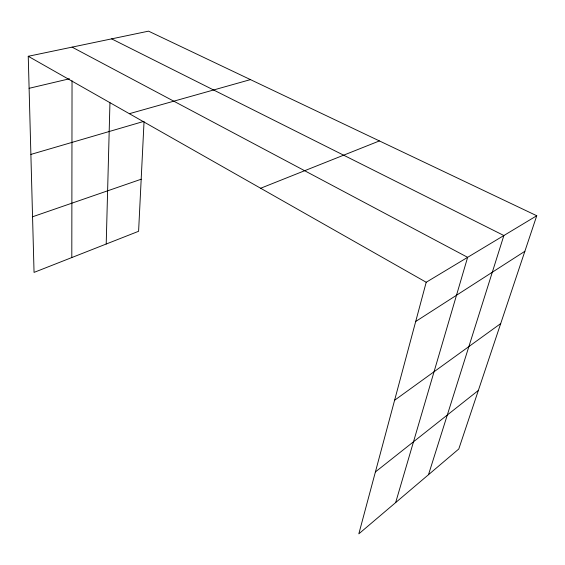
<?xml version="1.0" encoding="UTF-8"?>
<svg xmlns="http://www.w3.org/2000/svg" width="565" height="565" viewBox="0 0 565 565"><rect width="100%" height="100%" fill="white"/><g stroke="black" fill="none" stroke-linecap="round" stroke-linejoin="round"><path stroke-width="0.85" d="M71.804 257.555L72.038 80.76M106.206 244.024L109.949 102.661M144.018 122.181L138.595 231.29L34.048 272.401L28.25 56.288L148.538 31.153L536.75 215.738L458.78 448.998L358.824 533.847L426.208 282.26L536.75 215.738M395.655 502.589L467.629 257.329L72.087 47.128M428.489 474.72L503.874 235.52L111.637 38.865M375.4 471.937L478.364 390.429M394.603 400.253L500.71 323.568M415.699 321.492L524.864 251.291M260.649 188.251L379.412 140.925M32.558 216.776L141.186 179.225M30.884 154.415L144.061 121.32M129.343 113.692L250.45 79.609M29.112 88.31L69.467 78.782M28.25 56.288L426.208 282.26"/></g></svg>
